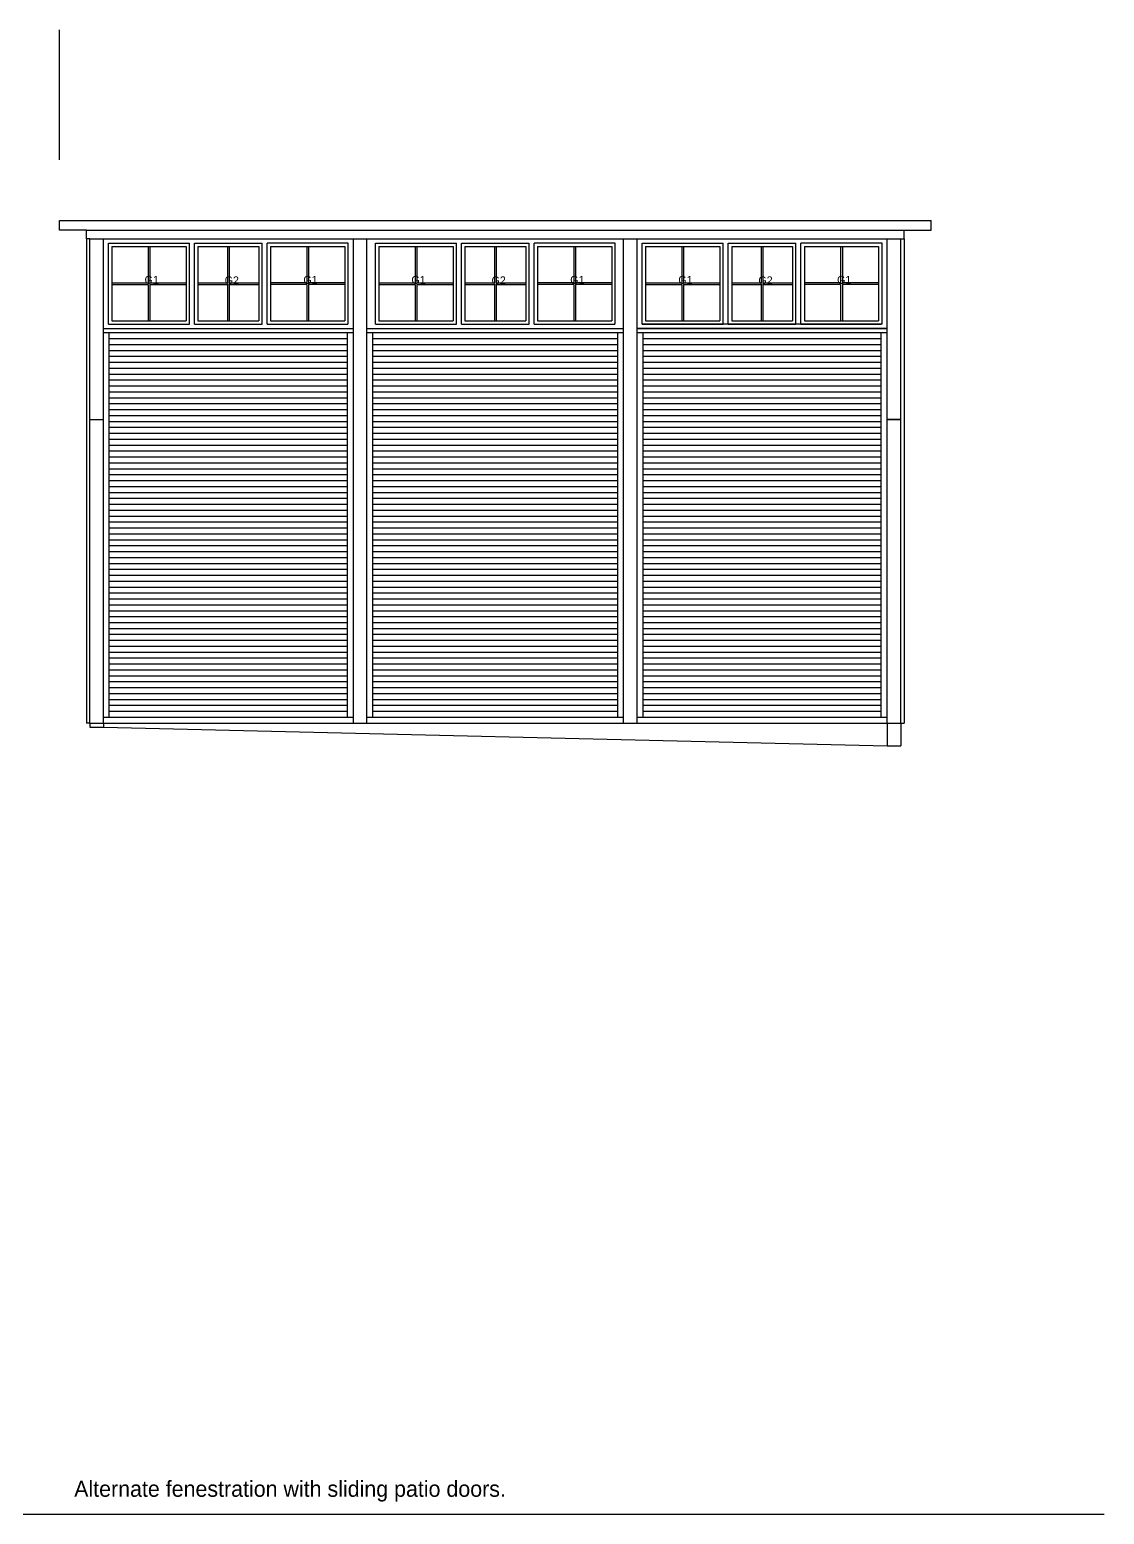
# Model space of a CAD drawing. Header units: inches. Extents: x 683 to 9370, y 1327 to 3956.
# Drawn here: x 2815 to 3451, y 1374 to 2252 of the extents above; entities that cross this region are included whole.
import ezdxf

# ---------------------------------------------------------------- set-up
doc = ezdxf.new("R2010")
doc.units = ezdxf.units.IN
doc.header["$MEASUREMENT"] = 0
for name, color, linetype in [('const', 253, 'Continuous'), ('e1', 253, 'Continuous'), ('e2', 251, 'Continuous'), ('millwork', 40, 'Continuous'), ('walls', 7, 'Continuous')]:
    doc.layers.add(name, color=color, linetype=linetype)

msp = doc.modelspace()

# ---------------------------------------------------------------- linework, layer by layer
at = {"layer": 'e1'}
for p, q in [((2848.16, 2133.78), (3332.16, 2133.78)), ((2858.16, 2021.72), (2858.16, 2128.72)), ((3006.14, 1842.22), (3006.14, 2128.72)), ((3014.14, 1842.22), (3014.14, 2128.72)), ((3166.13, 1842.22), (3166.13, 2128.72)), ((3174.13, 1842.22), (3174.13, 2128.72)), ((3322.16, 2021.72), (3322.16, 2128.72)), ((2858.16, 2073.22), (3006.14, 2073.22)), ((3014.14, 2073.22), (3166.13, 2073.22)), ((3174.13, 2073.22), (3322.16, 2073.22)), ((2858.16, 1845.72), (3006.14, 1845.72)), ((3014.14, 1845.72), (3166.13, 1845.72)), ((3174.13, 1845.72), (3322.16, 1845.72)), ((2858.16, 1842.22), (3322.16, 1842.22))]:
    msp.add_line(p, q, dxfattribs=at)
at = {"layer": 'e2'}
for p, q in [((2848.16, 2128.72), (2848.16, 1842.22)), ((2850.16, 2128.72), (3330.16, 2128.72)), ((2861.15, 2078.22), (2861.15, 2126.22)), ((2861.15, 2126.22), (2909.15, 2126.22)), ((2909.15, 2078.22), (2909.15, 2126.22)), ((2912.15, 2126.22), (2952.15, 2126.22)), ((2912.15, 2078.22), (2912.15, 2126.22)), ((2952.15, 2078.22), (2952.15, 2126.22)), ((3003.15, 2126.22), (2955.15, 2126.22)), ((2955.15, 2078.22), (2955.15, 2126.22)), ((3003.15, 2078.22), (3003.15, 2126.22)), ((3019.14, 2078.22), (3019.14, 2126.22)), ((3019.14, 2126.22), (3067.14, 2126.22)), ((3067.14, 2078.22), (3067.14, 2126.22)), ((3070.14, 2126.22), (3110.14, 2126.22)), ((3070.14, 2078.22), (3070.14, 2126.22)), ((3110.14, 2078.22), (3110.14, 2126.22)), ((3161.14, 2126.22), (3113.14, 2126.22)), ((3113.14, 2078.22), (3113.14, 2126.22)), ((3161.14, 2078.22), (3161.14, 2126.22)), ((3177.12, 2078.22), (3177.12, 2126.22)), ((3177.12, 2126.22), (3225.12, 2126.22)), ((3225.12, 2078.22), (3225.12, 2126.22)), ((3228.12, 2126.22), (3268.12, 2126.22)), ((3228.12, 2078.22), (3228.12, 2126.22)), ((3268.12, 2078.22), (3268.12, 2126.22)), ((3319.12, 2126.22), (3271.12, 2126.22)), ((3271.12, 2078.22), (3271.12, 2126.22)), ((3319.12, 2078.22), (3319.12, 2126.22)), ((3332.16, 2128.72), (3332.16, 1842.22)), ((2863.15, 2124.22), (2907.15, 2124.22)), ((2863.15, 2124.22), (2863.15, 2080.22)), ((2884.65, 2124.22), (2884.65, 2102.72)), ((2885.65, 2124.22), (2885.65, 2102.72)), ((2907.15, 2124.22), (2907.15, 2080.22)), ((2914.15, 2124.22), (2914.15, 2080.22)), ((2914.15, 2124.22), (2950.15, 2124.22)), ((2931.65, 2124.22), (2931.65, 2102.72)), ((2932.65, 2124.22), (2932.65, 2102.72)), ((2950.15, 2124.22), (2950.15, 2080.22)), ((2957.15, 2124.22), (2957.15, 2080.22)), ((2957.15, 2124.22), (3001.15, 2124.22)), ((2978.65, 2124.22), (2978.65, 2102.72)), ((2979.65, 2124.22), (2979.65, 2102.72)), ((3001.15, 2124.22), (3001.15, 2080.22)), ((3021.14, 2124.22), (3065.14, 2124.22)), ((3021.14, 2124.22), (3021.14, 2080.22)), ((3042.64, 2124.22), (3042.64, 2102.72)), ((3043.64, 2124.22), (3043.64, 2102.72)), ((3065.14, 2124.22), (3065.14, 2080.22)), ((3072.14, 2124.22), (3108.14, 2124.22)), ((3072.14, 2124.22), (3072.14, 2080.22)), ((3089.63, 2124.22), (3089.63, 2102.72)), ((3090.63, 2124.22), (3090.63, 2102.72)), ((3108.14, 2124.22), (3108.14, 2080.22)), ((3115.14, 2124.22), (3159.14, 2124.22)), ((3115.14, 2124.22), (3115.14, 2080.22)), ((3136.64, 2124.22), (3136.64, 2102.72)), ((3137.64, 2124.22), (3137.64, 2102.72)), ((3159.14, 2124.22), (3159.14, 2080.22)), ((3179.12, 2124.22), (3223.12, 2124.22)), ((3179.12, 2124.22), (3179.12, 2080.22)), ((3200.62, 2124.22), (3200.62, 2102.72)), ((3201.62, 2124.22), (3201.62, 2102.72)), ((3223.12, 2124.22), (3223.12, 2080.22)), ((3230.12, 2124.22), (3266.12, 2124.22)), ((3230.12, 2124.22), (3230.12, 2080.22)), ((3247.62, 2124.22), (3247.62, 2102.72)), ((3248.62, 2124.22), (3248.62, 2102.72)), ((3266.12, 2124.22), (3266.12, 2080.22)), ((3273.12, 2124.22), (3317.12, 2124.22)), ((3273.12, 2124.22), (3273.12, 2080.22)), ((3294.62, 2124.22), (3294.62, 2102.72)), ((3295.62, 2124.22), (3295.62, 2102.72)), ((3317.12, 2124.22), (3317.12, 2080.22)), ((2863.15, 2102.72), (2884.65, 2102.72)), ((2863.15, 2101.72), (2884.65, 2101.72)), ((2884.65, 2101.72), (2884.65, 2080.22)), ((2885.65, 2102.72), (2907.15, 2102.72)), ((2885.65, 2101.72), (2885.65, 2080.22)), ((2885.65, 2101.72), (2907.15, 2101.72)), ((2914.15, 2102.72), (2931.65, 2102.72)), ((2914.15, 2101.72), (2931.65, 2101.72)), ((2931.65, 2101.72), (2931.65, 2080.22)), ((2932.65, 2102.72), (2950.15, 2102.72)), ((2932.65, 2101.72), (2932.65, 2080.22)), ((2932.65, 2101.72), (2950.15, 2101.72)), ((2978.65, 2102.72), (2957.15, 2102.72)), ((2978.65, 2101.72), (2957.15, 2101.72)), ((2978.65, 2101.72), (2978.65, 2080.22)), ((3001.15, 2102.72), (2979.65, 2102.72)), ((2979.65, 2101.72), (2979.65, 2080.22)), ((3001.15, 2101.72), (2979.65, 2101.72)), ((3021.14, 2102.72), (3042.64, 2102.72)), ((3021.14, 2101.72), (3042.64, 2101.72)), ((3042.64, 2101.72), (3042.64, 2080.22)), ((3043.64, 2102.72), (3065.14, 2102.72)), ((3043.64, 2101.72), (3043.64, 2080.22)), ((3043.64, 2101.72), (3065.14, 2101.72)), ((3072.14, 2102.72), (3089.63, 2102.72)), ((3072.14, 2101.72), (3089.63, 2101.72)), ((3089.63, 2101.72), (3089.63, 2080.22)), ((3090.63, 2102.72), (3108.14, 2102.72)), ((3090.63, 2101.72), (3108.14, 2101.72)), ((3090.63, 2101.72), (3090.63, 2080.22)), ((3136.64, 2102.72), (3115.14, 2102.72)), ((3136.64, 2101.72), (3115.14, 2101.72)), ((3136.64, 2101.72), (3136.64, 2080.22)), ((3159.14, 2102.72), (3137.64, 2102.72)), ((3137.64, 2101.72), (3137.64, 2080.22)), ((3159.14, 2101.72), (3137.64, 2101.72)), ((3179.12, 2102.72), (3200.62, 2102.72)), ((3179.12, 2101.72), (3200.62, 2101.72)), ((3200.62, 2101.72), (3200.62, 2080.22)), ((3201.62, 2102.72), (3223.12, 2102.72)), ((3201.62, 2101.72), (3201.62, 2080.22)), ((3201.62, 2101.72), (3223.12, 2101.72)), ((3230.12, 2102.72), (3247.62, 2102.72)), ((3230.12, 2101.72), (3247.62, 2101.72)), ((3247.62, 2101.72), (3247.62, 2080.22)), ((3248.62, 2102.72), (3266.12, 2102.72)), ((3248.62, 2101.72), (3266.12, 2101.72)), ((3248.62, 2101.72), (3248.62, 2080.22)), ((3294.62, 2102.72), (3273.12, 2102.72)), ((3294.62, 2101.72), (3273.12, 2101.72)), ((3294.62, 2101.72), (3294.62, 2080.22)), ((3317.12, 2102.72), (3295.62, 2102.72)), ((3295.62, 2101.72), (3295.62, 2080.22)), ((3317.12, 2101.72), (3295.62, 2101.72)), ((2858.16, 2075.72), (3006.14, 2075.72)), ((2861.15, 2078.22), (2909.15, 2078.22)), ((2861.66, 1845.72), (2861.66, 2073.22)), ((2863.15, 2080.22), (2907.15, 2080.22)), ((2912.15, 2078.22), (2952.15, 2078.22)), ((2913.79, 2078.22), (2952.15, 2078.22)), ((2914.15, 2080.22), (2950.15, 2080.22)), ((2955.15, 2078.22), (3002.9, 2078.22)), ((2955.15, 2078.22), (3002.9, 2078.22)), ((2957.15, 2080.22), (3001.15, 2080.22)), ((3002.64, 1845.72), (3002.64, 2073.22)), ((3014.14, 2075.72), (3166.13, 2075.72)), ((3016.14, 2075.72), (3164.13, 2075.72)), ((3017.64, 1845.72), (3017.64, 2073.22)), ((3019.14, 2078.22), (3067.14, 2078.22)), ((3021.14, 2080.22), (3065.14, 2080.22)), ((3070.14, 2078.22), (3110.14, 2078.22)), ((3071.77, 2078.22), (3110.14, 2078.22)), ((3072.14, 2080.22), (3108.14, 2080.22)), ((3113.14, 2078.22), (3160.88, 2078.22)), ((3113.14, 2078.22), (3160.88, 2078.22)), ((3115.14, 2080.22), (3159.14, 2080.22)), ((3162.63, 1845.72), (3162.63, 2073.22)), ((3174.13, 2075.72), (3322.11, 2075.72)), ((3322.11, 2075.72), (3174.13, 2075.72)), ((3177.12, 2078.22), (3225.12, 2078.22)), ((3318.87, 2078.22), (3177.37, 2078.22)), ((3177.63, 1845.72), (3177.63, 2073.22)), ((3179.12, 2080.22), (3223.12, 2080.22)), ((3228.12, 2078.22), (3268.12, 2078.22)), ((3229.75, 2078.22), (3268.12, 2078.22)), ((3230.12, 2080.22), (3266.12, 2080.22)), ((3271.12, 2078.22), (3318.87, 2078.22)), ((3271.12, 2078.22), (3318.87, 2078.22)), ((3273.12, 2080.22), (3317.12, 2080.22)), ((3318.66, 1845.72), (3318.66, 2073.22)), ((2861.66, 2069.72), (3002.64, 2069.72)), ((2861.66, 2066.22), (3002.64, 2066.22)), ((3017.64, 2069.72), (3162.63, 2069.72)), ((3017.64, 2066.22), (3162.63, 2066.22)), ((3177.63, 2069.72), (3318.66, 2069.72)), ((3177.63, 2066.22), (3318.66, 2066.22)), ((2861.66, 2062.72), (3002.64, 2062.72)), ((2861.66, 2059.22), (3002.64, 2059.22)), ((2861.66, 2055.72), (3002.64, 2055.72)), ((3017.64, 2062.72), (3162.63, 2062.72)), ((3017.64, 2059.22), (3162.63, 2059.22)), ((3017.64, 2055.72), (3162.63, 2055.72)), ((3177.63, 2062.72), (3318.66, 2062.72)), ((3177.63, 2059.22), (3318.66, 2059.22)), ((3177.63, 2055.72), (3318.66, 2055.72)), ((2861.66, 2052.22), (3002.64, 2052.22)), ((2861.66, 2048.72), (3002.64, 2048.72)), ((3017.64, 2052.22), (3162.63, 2052.22)), ((3017.64, 2048.72), (3162.63, 2048.72)), ((3177.63, 2052.22), (3318.66, 2052.22)), ((3177.63, 2048.72), (3318.66, 2048.72)), ((2861.66, 2045.22), (3002.64, 2045.22)), ((2861.66, 2041.72), (3002.64, 2041.72)), ((2861.66, 2038.22), (3002.64, 2038.22)), ((3017.64, 2045.22), (3162.63, 2045.22)), ((3017.64, 2041.72), (3162.63, 2041.72)), ((3017.64, 2038.22), (3162.63, 2038.22)), ((3177.63, 2045.22), (3318.66, 2045.22)), ((3177.63, 2041.72), (3318.66, 2041.72)), ((3177.63, 2038.22), (3318.66, 2038.22)), ((2861.66, 2034.72), (3002.64, 2034.72)), ((2861.66, 2031.22), (3002.64, 2031.22)), ((3017.64, 2034.72), (3162.63, 2034.72)), ((3017.64, 2031.22), (3162.63, 2031.22)), ((3177.63, 2034.72), (3318.66, 2034.72)), ((3177.63, 2031.22), (3318.66, 2031.22)), ((2861.66, 2027.72), (3002.64, 2027.72)), ((2861.66, 2024.22), (3002.64, 2024.22)), ((2861.66, 2020.72), (3002.64, 2020.72)), ((3017.64, 2027.72), (3162.63, 2027.72)), ((3017.64, 2024.22), (3162.63, 2024.22)), ((3017.64, 2020.72), (3162.63, 2020.72)), ((3177.63, 2027.72), (3318.66, 2027.72)), ((3177.63, 2024.22), (3318.66, 2024.22)), ((3177.63, 2020.72), (3318.66, 2020.72)), ((2861.66, 2017.22), (3002.64, 2017.22)), ((2861.66, 2013.72), (3002.64, 2013.72)), ((3017.64, 2017.22), (3162.63, 2017.22)), ((3017.64, 2013.72), (3162.63, 2013.72)), ((3177.63, 2017.22), (3318.66, 2017.22)), ((3177.63, 2013.72), (3318.66, 2013.72)), ((2861.66, 2010.22), (3002.64, 2010.22)), ((2861.66, 2006.72), (3002.64, 2006.72)), ((2861.66, 2003.22), (3002.64, 2003.22)), ((3017.64, 2010.22), (3162.63, 2010.22)), ((3017.64, 2006.72), (3162.63, 2006.72)), ((3017.64, 2003.22), (3162.63, 2003.22)), ((3177.63, 2010.22), (3318.66, 2010.22)), ((3177.63, 2006.72), (3318.66, 2006.72)), ((3177.63, 2003.22), (3318.66, 2003.22)), ((2861.66, 1999.72), (3002.64, 1999.72)), ((2861.66, 1996.22), (3002.64, 1996.22)), ((3017.64, 1999.72), (3162.63, 1999.72)), ((3017.64, 1996.22), (3162.63, 1996.22)), ((3177.63, 1999.72), (3318.66, 1999.72)), ((3177.63, 1996.22), (3318.66, 1996.22)), ((2861.66, 1992.72), (3002.64, 1992.72)), ((2861.66, 1989.22), (3002.64, 1989.22)), ((2861.66, 1985.72), (3002.64, 1985.72)), ((3017.64, 1992.72), (3162.63, 1992.72)), ((3017.64, 1989.22), (3162.63, 1989.22)), ((3017.64, 1985.72), (3162.63, 1985.72)), ((3177.63, 1992.72), (3318.66, 1992.72)), ((3177.63, 1989.22), (3318.66, 1989.22)), ((3177.63, 1985.72), (3318.66, 1985.72)), ((2861.66, 1982.22), (3002.64, 1982.22)), ((2861.66, 1978.72), (3002.64, 1978.72)), ((3017.64, 1982.22), (3162.63, 1982.22)), ((3017.64, 1978.72), (3162.63, 1978.72)), ((3177.63, 1982.22), (3318.66, 1982.22)), ((3177.63, 1978.72), (3318.66, 1978.72)), ((2861.66, 1975.22), (3002.64, 1975.22)), ((2861.66, 1971.72), (3002.64, 1971.72)), ((2861.66, 1968.22), (3002.64, 1968.22)), ((3017.64, 1975.22), (3162.63, 1975.22)), ((3017.64, 1971.72), (3162.63, 1971.72)), ((3017.64, 1968.22), (3162.63, 1968.22)), ((3177.63, 1975.22), (3318.66, 1975.22)), ((3177.63, 1971.72), (3318.66, 1971.72)), ((3177.63, 1968.22), (3318.66, 1968.22)), ((2861.66, 1964.72), (3002.64, 1964.72)), ((2861.66, 1961.22), (3002.64, 1961.22)), ((3017.64, 1964.72), (3162.63, 1964.72)), ((3017.64, 1961.22), (3162.63, 1961.22)), ((3177.63, 1964.72), (3318.66, 1964.72)), ((3177.63, 1961.22), (3318.66, 1961.22)), ((2861.66, 1957.72), (3002.64, 1957.72)), ((2861.66, 1954.22), (3002.64, 1954.22)), ((2861.66, 1950.72), (3002.64, 1950.72)), ((3017.64, 1957.72), (3162.63, 1957.72)), ((3017.64, 1954.22), (3162.63, 1954.22)), ((3017.64, 1950.72), (3162.63, 1950.72)), ((3177.63, 1957.72), (3318.66, 1957.72)), ((3177.63, 1954.22), (3318.66, 1954.22)), ((3177.63, 1950.72), (3318.66, 1950.72)), ((2861.66, 1947.22), (3002.64, 1947.22)), ((2861.66, 1943.72), (3002.64, 1943.72)), ((3017.64, 1947.22), (3162.63, 1947.22)), ((3017.64, 1943.72), (3162.63, 1943.72)), ((3177.63, 1947.22), (3318.66, 1947.22)), ((3177.63, 1943.72), (3318.66, 1943.72)), ((2861.66, 1940.22), (3002.64, 1940.22)), ((2861.66, 1936.72), (3002.64, 1936.72)), ((2861.66, 1933.22), (3002.64, 1933.22)), ((3017.64, 1940.22), (3162.63, 1940.22)), ((3017.64, 1936.72), (3162.63, 1936.72)), ((3017.64, 1933.22), (3162.63, 1933.22)), ((3177.63, 1940.22), (3318.66, 1940.22)), ((3177.63, 1936.72), (3318.66, 1936.72)), ((3177.63, 1933.22), (3318.66, 1933.22)), ((2861.66, 1929.72), (3002.64, 1929.72)), ((2861.66, 1926.22), (3002.64, 1926.22)), ((3017.64, 1929.72), (3162.63, 1929.72)), ((3017.64, 1926.22), (3162.63, 1926.22)), ((3177.63, 1929.72), (3318.66, 1929.72)), ((3177.63, 1926.22), (3318.66, 1926.22)), ((2861.66, 1922.72), (3002.64, 1922.72)), ((2861.66, 1919.22), (3002.64, 1919.22)), ((2861.66, 1915.72), (3002.64, 1915.72)), ((3017.64, 1922.72), (3162.63, 1922.72)), ((3017.64, 1919.22), (3162.63, 1919.22)), ((3017.64, 1915.72), (3162.63, 1915.72)), ((3177.63, 1922.72), (3318.66, 1922.72)), ((3177.63, 1919.22), (3318.66, 1919.22)), ((3177.63, 1915.72), (3318.66, 1915.72)), ((2861.66, 1912.22), (3002.64, 1912.22)), ((2861.66, 1908.72), (3002.64, 1908.72)), ((3017.64, 1912.22), (3162.63, 1912.22)), ((3017.64, 1908.72), (3162.63, 1908.72)), ((3177.63, 1912.22), (3318.66, 1912.22)), ((3177.63, 1908.72), (3318.66, 1908.72)), ((2861.66, 1905.22), (3002.64, 1905.22)), ((2861.66, 1901.72), (3002.64, 1901.72)), ((2861.66, 1898.22), (3002.64, 1898.22)), ((3017.64, 1905.22), (3162.63, 1905.22)), ((3017.64, 1901.72), (3162.63, 1901.72)), ((3017.64, 1898.22), (3162.63, 1898.22)), ((3177.63, 1905.22), (3318.66, 1905.22)), ((3177.63, 1901.72), (3318.66, 1901.72)), ((3177.63, 1898.22), (3318.66, 1898.22)), ((2861.66, 1894.72), (3002.64, 1894.72)), ((2861.66, 1891.22), (3002.64, 1891.22)), ((3017.64, 1894.72), (3162.63, 1894.72)), ((3017.64, 1891.22), (3162.63, 1891.22)), ((3177.63, 1894.72), (3318.66, 1894.72)), ((3177.63, 1891.22), (3318.66, 1891.22)), ((2861.66, 1887.72), (3002.64, 1887.72)), ((2861.66, 1884.22), (3002.64, 1884.22)), ((2861.66, 1880.72), (3002.64, 1880.72)), ((3017.64, 1887.72), (3162.63, 1887.72)), ((3017.64, 1884.22), (3162.63, 1884.22)), ((3017.64, 1880.72), (3162.63, 1880.72)), ((3177.63, 1887.72), (3318.66, 1887.72)), ((3177.63, 1884.22), (3318.66, 1884.22)), ((3177.63, 1880.72), (3318.66, 1880.72)), ((2861.66, 1877.22), (3002.64, 1877.22)), ((2861.66, 1873.72), (3002.64, 1873.72)), ((3017.64, 1877.22), (3162.63, 1877.22)), ((3017.64, 1873.72), (3162.63, 1873.72)), ((3177.63, 1877.22), (3318.66, 1877.22)), ((3177.63, 1873.72), (3318.66, 1873.72)), ((2861.66, 1870.22), (3002.64, 1870.22)), ((2861.66, 1870.22), (3002.64, 1870.22)), ((2861.66, 1866.72), (3002.64, 1866.72)), ((2861.66, 1863.22), (3002.64, 1863.22)), ((3017.64, 1870.22), (3162.63, 1870.22)), ((3017.64, 1870.22), (3162.63, 1870.22)), ((3017.64, 1866.72), (3162.63, 1866.72)), ((3017.64, 1863.22), (3162.63, 1863.22)), ((3177.63, 1870.22), (3318.66, 1870.22)), ((3177.63, 1870.22), (3318.66, 1870.22)), ((3177.63, 1866.72), (3318.66, 1866.72)), ((3177.63, 1863.22), (3318.66, 1863.22)), ((2861.66, 1859.72), (3002.64, 1859.72)), ((2861.66, 1856.22), (3002.64, 1856.22)), ((3017.64, 1859.72), (3162.63, 1859.72)), ((3017.64, 1856.22), (3162.63, 1856.22)), ((3177.63, 1859.72), (3318.66, 1859.72)), ((3177.63, 1856.22), (3318.66, 1856.22)), ((2861.66, 1852.72), (3002.64, 1852.72)), ((2861.66, 1849.22), (3002.64, 1849.22)), ((3017.64, 1852.72), (3162.63, 1852.72)), ((3017.64, 1849.22), (3162.63, 1849.22)), ((3177.63, 1852.72), (3318.66, 1852.72)), ((3177.63, 1849.22), (3318.66, 1849.22)), ((2850.16, 1842.22), (2848.16, 1842.22)), ((3330.16, 1842.22), (3332.16, 1842.22)), ((2719.2, 1374.13), (3450.72, 1374.13))]:
    msp.add_line(p, q, dxfattribs=at)
at = {"layer": 'millwork'}
msp.add_line((2832.16, 2175.47), (2832.16, 2252.42), dxfattribs=at)
at = {"layer": 'walls'}
for p, q in [((2832.16, 2139.47), (3348.16, 2139.47)), ((2832.16, 2133.78), (2832.16, 2139.47)), ((3348.16, 2133.78), (3348.16, 2139.47)), ((2848.16, 2133.78), (2832.16, 2133.78)), ((2848.16, 2128.72), (2848.16, 2133.78)), ((2850.16, 2128.72), (2848.16, 2128.72)), ((2850.16, 2021.72), (2850.16, 2128.72)), ((3330.16, 2021.72), (3330.16, 2128.72)), ((3330.16, 2128.72), (3332.16, 2128.72)), ((3332.16, 2128.72), (3332.16, 2133.78)), ((3332.16, 2133.78), (3348.16, 2133.78)), ((2850.16, 1842.22), (2850.16, 2021.72)), ((2850.16, 2021.72), (2858.16, 2021.72)), ((2858.16, 1842.22), (2858.16, 2021.72)), ((3322.16, 1842.22), (3322.16, 2021.72)), ((3322.16, 2021.72), (3330.16, 2021.72)), ((3330.16, 2021.72), (3322.16, 2021.72)), ((3330.16, 1842.22), (3330.16, 2021.72)), ((2850.16, 1842.22), (2858.16, 1842.22)), ((2850.16, 1842.22), (2850.16, 1839.77)), ((2850.16, 1839.77), (2858.16, 1839.77)), ((2858.16, 1842.22), (2858.16, 1839.77)), ((2858.16, 1839.77), (3322.16, 1828.77)), ((3322.16, 1842.22), (3322.16, 1828.77)), ((3322.16, 1842.22), (3330.16, 1842.22)), ((3330.16, 1842.22), (3330.16, 1828.77)), ((3322.16, 1828.77), (3330.16, 1828.77))]:
    msp.add_line(p, q, dxfattribs=at)

# ---------------------------------------------------------------- texts
at = {"layer": 'const', "attachment_point": 1}
for s, insert, char_height, width in [('G1', (2882.53, 2106.77), 4.736, 1805.7748), ('G2', (2929.94, 2106.47), 4.736, 1805.7748), ('G1', (2976.53, 2106.77), 4.736, 1805.7748), ('G1', (3040.52, 2106.77), 4.736, 1805.7748), ('G2', (3087.93, 2106.47), 4.736, 1805.7748), ('G1', (3134.52, 2106.77), 4.736, 1805.7748), ('G1', (3198.5, 2106.77), 4.736, 1805.7748), ('G2', (3245.91, 2106.47), 4.736, 1805.7748), ('G1', (3292.5, 2106.77), 4.736, 1805.7748), ('Alternate fenestration with sliding patio doors.', (2840.85, 1393.95), 9.4717, 3611.5496)]:
    msp.add_mtext(s, dxfattribs=dict(at, insert=insert, char_height=char_height, width=width))

doc.saveas('drawing.dxf')
